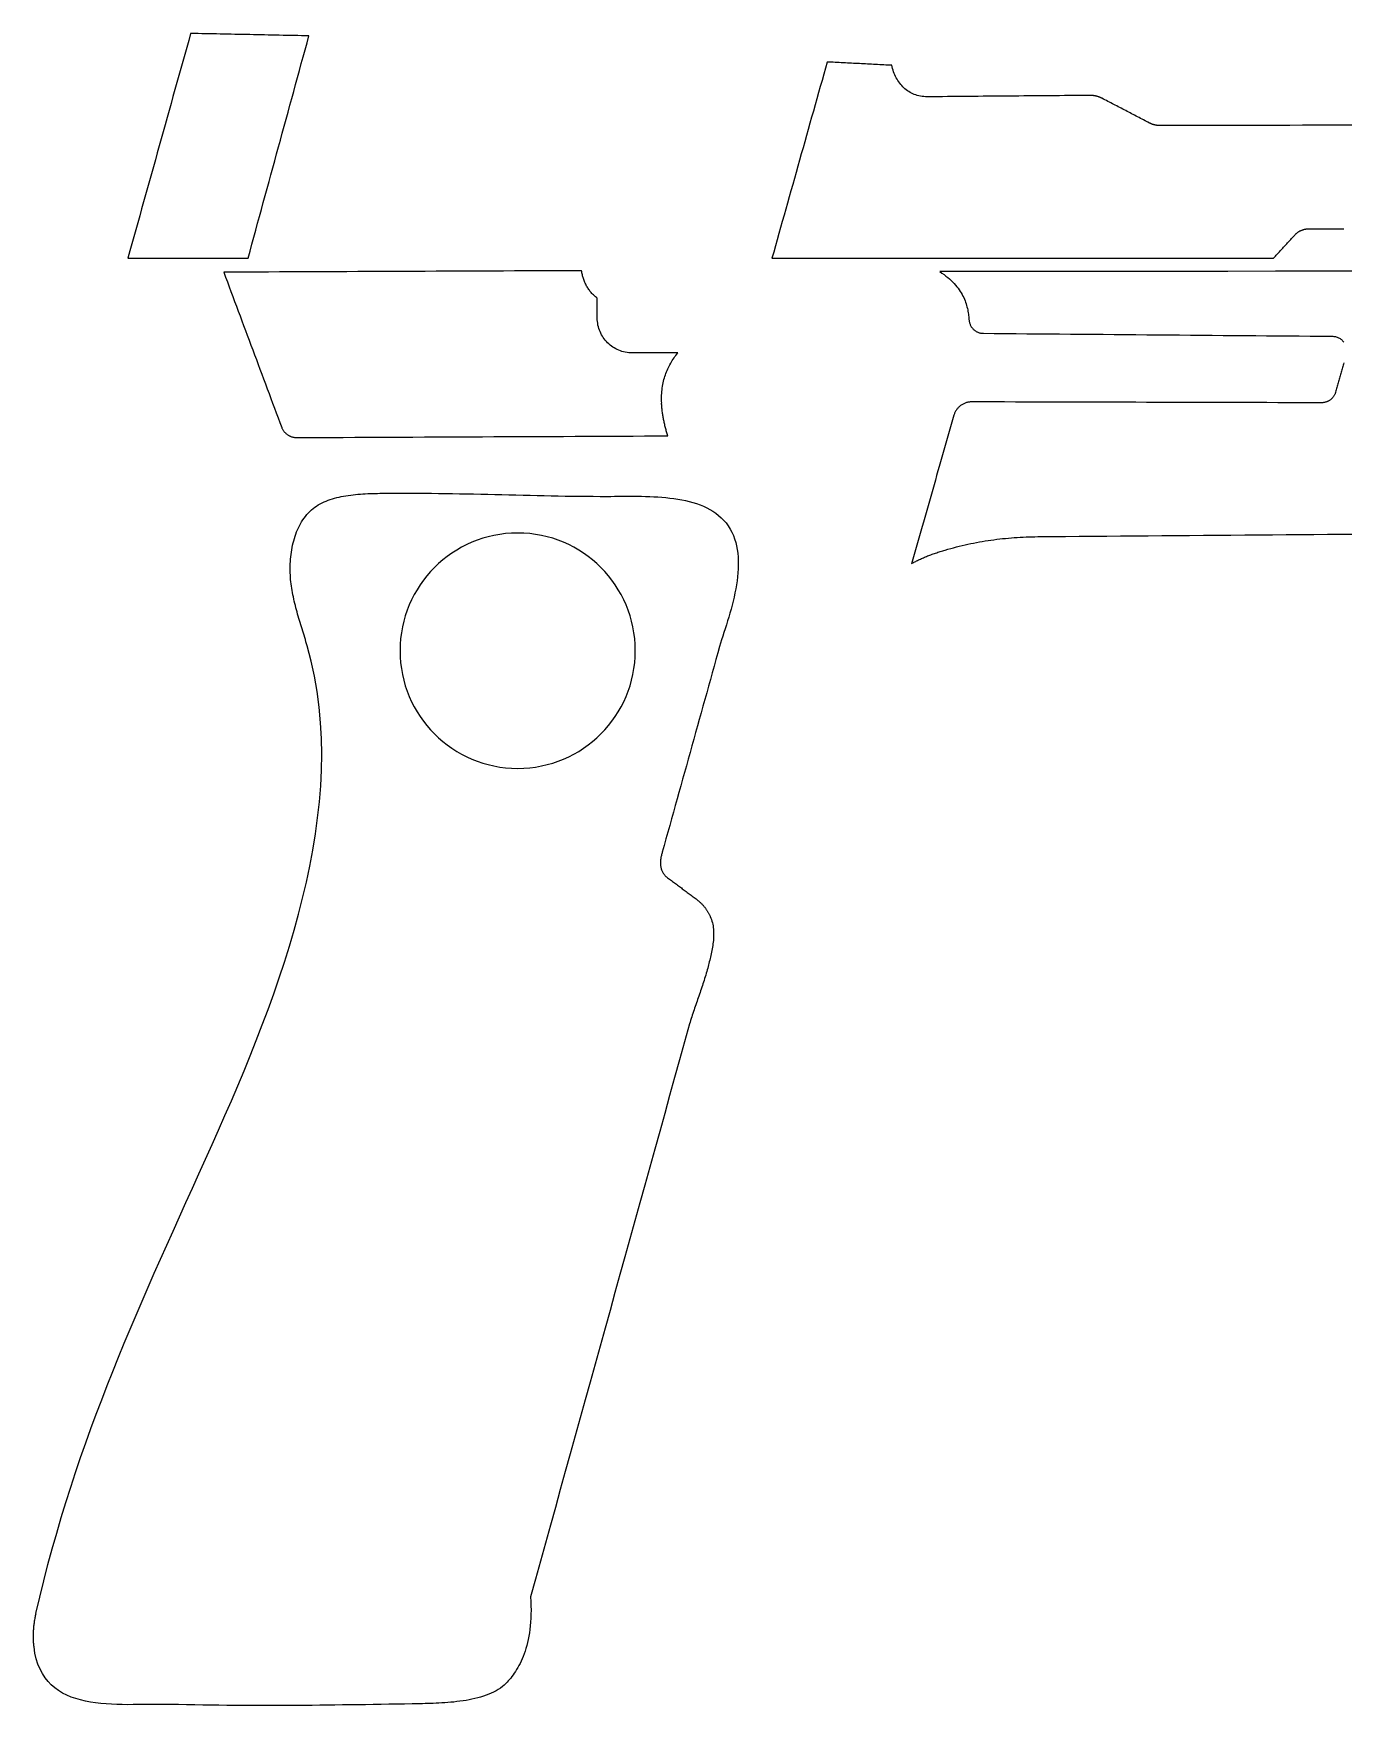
# Model space of a CAD drawing. Header units: metres. Extents: x 170 to 294, y -140 to -62.
# Drawn here: x 170.1 to 231.2, y -139.5 to -61.5 of the extents above; entities that cross this region are included whole.
import ezdxf

# ---------------------------------------------------------------- set-up
doc = ezdxf.new("R2010")
doc.units = ezdxf.units.M

msp = doc.modelspace()

# ---------------------------------------------------------------- linework, layer by layer
for points in [[(182.904638, -61.627004), (182.732172, -61.623448), (182.559706, -61.619892), (182.38724, -61.616336), (182.214774, -61.61278), (182.042308, -61.609224), (181.869842, -61.605668), (181.697376, -61.602112), (181.52491, -61.598556), (181.352444, -61.595), (181.179978, -61.591444), (181.007512, -61.587888), (180.835046, -61.584332), (180.66258, -61.580776), (180.490114, -61.57722), (180.317648, -61.573664), (180.145182, -61.570108), (179.972716, -61.566552), (179.80025, -61.562996), (179.627784, -61.55944), (179.455318, -61.555884), (179.282852, -61.552328), (179.110386, -61.548772), (178.93792, -61.545216), (178.765454, -61.54166), (178.592988, -61.538104), (178.420522, -61.534548), (178.248056, -61.530992), (178.07559, -61.527436), (177.903124, -61.52388), (177.730658, -61.520324), (177.558192, -61.516768), (177.385726, -61.513212), (177.294286, -61.840618), (177.202846, -62.168024), (177.111406, -62.49543), (177.019966, -62.822836), (176.928526, -63.150242), (176.837086, -63.477648), (176.745646, -63.805054), (176.654206, -64.13246), (176.562766, -64.459866), (176.471326, -64.787272), (176.379886, -65.114678), (176.288446, -65.442084), (176.197006, -65.76949), (176.105566, -66.096896), (176.014126, -66.424302), (175.922686, -66.751708), (175.831246, -67.079114), (175.739806, -67.40652), (175.648366, -67.733926), (175.556926, -68.061332), (175.465486, -68.388738), (175.374046, -68.716144), (175.282606, -69.04355), (175.191166, -69.370956), (175.099726, -69.698362), (175.008286, -70.025768), (174.916846, -70.353174), (174.825406, -70.68058), (174.733966, -71.007986), (174.642526, -71.335392), (174.551086, -71.662798), (174.459646, -71.990204), (174.634906, -71.990204), (174.810166, -71.990204), (174.985426, -71.990204), (175.160686, -71.990204), (175.335946, -71.990204), (175.511206, -71.990204), (175.686466, -71.990204), (175.861726, -71.990204), (176.036986, -71.990204), (176.212246, -71.990204), (176.387506, -71.990204), (176.562766, -71.990204), (176.738026, -71.990204), (176.913286, -71.990204), (177.088546, -71.990204), (177.263806, -71.990204), (177.439066, -71.990204), (177.614326, -71.990204), (177.789586, -71.990204), (177.964846, -71.990204), (178.140106, -71.990204), (178.315366, -71.990204), (178.490626, -71.990204), (178.665886, -71.990204), (178.841146, -71.990204), (179.016406, -71.990204), (179.191666, -71.990204), (179.366926, -71.990204), (179.542186, -71.990204), (179.717446, -71.990204), (179.892706, -71.990204), (180.067966, -71.990204), (180.156612, -71.666354), (180.245258, -71.342504), (180.333904, -71.018654), (180.42255, -70.694804), (180.511196, -70.370954), (180.599842, -70.047104), (180.688488, -69.723254), (180.777134, -69.399404), (180.86578, -69.075554), (180.954426, -68.751704), (181.043072, -68.427854), (181.131718, -68.104004), (181.220364, -67.780154), (181.30901, -67.456304), (181.397656, -67.132454), (181.486302, -66.808604), (181.574948, -66.484754), (181.663594, -66.160904), (181.75224, -65.837054), (181.840886, -65.513204), (181.929532, -65.189354), (182.018178, -64.865504), (182.106824, -64.541654), (182.19547, -64.217804), (182.284116, -63.893954), (182.372762, -63.570104), (182.461408, -63.246254), (182.550054, -62.922404), (182.6387, -62.598554), (182.727346, -62.274704), (182.815992, -61.950854), (182.904638, -61.627004)], [(231.697022, -65.795652), (231.09174, -65.796668), (230.486458, -65.797684), (229.881176, -65.7987), (229.275894, -65.799716), (228.670612, -65.800732), (228.06533, -65.801748), (227.460048, -65.802764), (226.854766, -65.80378), (226.249484, -65.804796), (225.644202, -65.805812), (225.03892, -65.806828), (224.433638, -65.807844), (223.828356, -65.80886), (223.223074, -65.809876), (222.617792, -65.810892), (222.60179, -65.810892), (222.585788, -65.810638), (222.569786, -65.81013), (222.553784, -65.809368), (222.538036, -65.808352), (222.522288, -65.807082), (222.50654, -65.805558), (222.490792, -65.80378), (222.475044, -65.801748), (222.459296, -65.799462), (222.443548, -65.796922), (222.428054, -65.794128), (222.41256, -65.79108), (222.397066, -65.787778), (222.381572, -65.784476), (222.366078, -65.78092), (222.350838, -65.77711), (222.335598, -65.773046), (222.320358, -65.768728), (222.305118, -65.764156), (222.290132, -65.75933), (222.275146, -65.75425), (222.26016, -65.748916), (222.245174, -65.743328), (222.230442, -65.73774), (222.21571, -65.731898), (222.200978, -65.725802), (222.1865, -65.719452), (222.172022, -65.712848), (222.157544, -65.70599), (222.14332, -65.698878), (222.129096, -65.691512), (222.059754, -65.655444), (221.990412, -65.619376), (221.92107, -65.583308), (221.851728, -65.54724), (221.782386, -65.511172), (221.713044, -65.475104), (221.643702, -65.439036), (221.57436, -65.402968), (221.505018, -65.3669), (221.435676, -65.330832), (221.366334, -65.294764), (221.296992, -65.258696), (221.22765, -65.222628), (221.158308, -65.18656), (221.088966, -65.150492), (221.019624, -65.114424), (220.950282, -65.078356), (220.88094, -65.042288), (220.811598, -65.00622), (220.742256, -64.970152), (220.672914, -64.934084), (220.603572, -64.898016), (220.53423, -64.861948), (220.464888, -64.82588), (220.395546, -64.789812), (220.326204, -64.753744), (220.256862, -64.717676), (220.18752, -64.681608), (220.118178, -64.64554), (220.048836, -64.609472), (219.979494, -64.573404), (219.910152, -64.537336), (219.893896, -64.528954), (219.87764, -64.52108), (219.86113, -64.513206), (219.84462, -64.50584), (219.82811, -64.498728), (219.811346, -64.49187), (219.794582, -64.485266), (219.777818, -64.478916), (219.7608, -64.47282), (219.743782, -64.466978), (219.72651, -64.46139), (219.709238, -64.456056), (219.691966, -64.450976), (219.674694, -64.44615), (219.657168, -64.441578), (219.639642, -64.43726), (219.622116, -64.433196), (219.60459, -64.429386), (219.58681, -64.42583), (219.56903, -64.422528), (219.55125, -64.41948), (219.53347, -64.416686), (219.51569, -64.414146), (219.497656, -64.41186), (219.479622, -64.409828), (219.461588, -64.40805), (219.443554, -64.40678), (219.42552, -64.405764), (219.407486, -64.405002), (219.389452, -64.404494), (219.371418, -64.40424), (219.353384, -64.40424), (219.116148, -64.406272), (218.878912, -64.408304), (218.641676, -64.410336), (218.40444, -64.412368), (218.167204, -64.4144), (217.929968, -64.416432), (217.692732, -64.418464), (217.455496, -64.420496), (217.21826, -64.422528), (216.981024, -64.42456), (216.743788, -64.426592), (216.506552, -64.428624), (216.269316, -64.430656), (216.03208, -64.432688), (215.794844, -64.43472), (215.557608, -64.436752), (215.320372, -64.438784), (215.083136, -64.440816), (214.8459, -64.442848), (214.608664, -64.44488), (214.371428, -64.446912), (214.134192, -64.448944), (213.896956, -64.450976), (213.65972, -64.453008), (213.422484, -64.45504), (213.185248, -64.457072), (212.948012, -64.459104), (212.710776, -64.461136), (212.47354, -64.463168), (212.236304, -64.4652), (211.999068, -64.467232), (211.761832, -64.469264), (211.679028, -64.467486), (211.598002, -64.462152), (211.518754, -64.453262), (211.441538, -64.440816), (211.3661, -64.425068), (211.292694, -64.406018), (211.221066, -64.383666), (211.15147, -64.358266), (211.083906, -64.329818), (211.018374, -64.298322), (210.95462, -64.263778), (210.892898, -64.22644), (210.833208, -64.186308), (210.77555, -64.143636), (210.719924, -64.09817), (210.66633, -64.050164), (210.615022, -63.999872), (210.565746, -63.94704), (210.518502, -63.891922), (210.473544, -63.834518), (210.430618, -63.775082), (210.389978, -63.713614), (210.35137, -63.650114), (210.315048, -63.584582), (210.280758, -63.517272), (210.248754, -63.448184), (210.219036, -63.377318), (210.191604, -63.304928), (210.166458, -63.231014), (210.143598, -63.155576), (210.123024, -63.078614), (210.104736, -63.000382), (210.010502, -62.995556), (209.916268, -62.99073), (209.822034, -62.985904), (209.7278, -62.981078), (209.633566, -62.976252), (209.539332, -62.971426), (209.445098, -62.9666), (209.350864, -62.961774), (209.25663, -62.956948), (209.162396, -62.952122), (209.068162, -62.947296), (208.973928, -62.94247), (208.879694, -62.937644), (208.78546, -62.932818), (208.691226, -62.927992), (208.596992, -62.923166), (208.502758, -62.91834), (208.408524, -62.913514), (208.31429, -62.908688), (208.220056, -62.903862), (208.125822, -62.899036), (208.031588, -62.89421), (207.937354, -62.889384), (207.84312, -62.884558), (207.748886, -62.879732), (207.654652, -62.874906), (207.560418, -62.87008), (207.466184, -62.865254), (207.37195, -62.860428), (207.277716, -62.855602), (207.183482, -62.850776), (207.089248, -62.84595), (207.00873, -63.131954), (206.928212, -63.417958), (206.847694, -63.703962), (206.767176, -63.989966), (206.686658, -64.27597), (206.60614, -64.561974), (206.525622, -64.847978), (206.445104, -65.133982), (206.364586, -65.419986), (206.284068, -65.70599), (206.20355, -65.991994), (206.123032, -66.277998), (206.042514, -66.564002), (205.961996, -66.850006), (205.881478, -67.13601), (205.80096, -67.422014), (205.720442, -67.708018), (205.639924, -67.994022), (205.559406, -68.280026), (205.478888, -68.56603), (205.39837, -68.852034), (205.317852, -69.138038), (205.237334, -69.424042), (205.156816, -69.710046), (205.076298, -69.99605), (204.99578, -70.282054), (204.915262, -70.568058), (204.834744, -70.854062), (204.754226, -71.140066), (204.673708, -71.42607), (204.59319, -71.712074), (204.512672, -71.998078), (205.243938, -71.998078), (205.975204, -71.998078), (206.70647, -71.998078), (207.437736, -71.998078), (208.169002, -71.998078), (208.900268, -71.998078), (209.631534, -71.998078), (210.3628, -71.998078), (211.094066, -71.998078), (211.825332, -71.998078), (212.556598, -71.998078), (213.287864, -71.998078), (214.01913, -71.998078), (214.750396, -71.998078), (215.481662, -71.998078), (216.212928, -71.998078), (216.944194, -71.998078), (217.67546, -71.998078), (218.406726, -71.998078), (219.137992, -71.998078), (219.869258, -71.998078), (220.600524, -71.998078), (221.33179, -71.998078), (222.063056, -71.998078), (222.794322, -71.998078), (223.525588, -71.998078), (224.256854, -71.998078), (224.98812, -71.998078), (225.719386, -71.998078), (226.450652, -71.998078), (227.181918, -71.998078), (227.913184, -71.998078), (227.944172, -71.964296), (227.97516, -71.930514), (228.006148, -71.896732), (228.037136, -71.86295), (228.068124, -71.829168), (228.099112, -71.795386), (228.1301, -71.761604), (228.161088, -71.727822), (228.192076, -71.69404), (228.223064, -71.660258), (228.254052, -71.626476), (228.28504, -71.592694), (228.316028, -71.558912), (228.347016, -71.52513), (228.378004, -71.491348), (228.408992, -71.457566), (228.43998, -71.423784), (228.470968, -71.390002), (228.501956, -71.35622), (228.532944, -71.322438), (228.563932, -71.288656), (228.59492, -71.254874), (228.625908, -71.221092), (228.656896, -71.18731), (228.687884, -71.153528), (228.718872, -71.119746), (228.74986, -71.085964), (228.780848, -71.052182), (228.811836, -71.0184), (228.842824, -70.984618), (228.873812, -70.950836), (228.9048, -70.917054), (228.920294, -70.900544), (228.936042, -70.884542), (228.952298, -70.869048), (228.968808, -70.853808), (228.985826, -70.839076), (229.003098, -70.824852), (229.020624, -70.811136), (229.038404, -70.797928), (229.056692, -70.784974), (229.075234, -70.772528), (229.09403, -70.76059), (229.11308, -70.74916), (229.132384, -70.738238), (229.151942, -70.727824), (229.171754, -70.717918), (229.19182, -70.70852), (229.21214, -70.69963), (229.232714, -70.691248), (229.253542, -70.683374), (229.27437, -70.676008), (229.295452, -70.66915), (229.316788, -70.6628), (229.338378, -70.656958), (229.359968, -70.651624), (229.381812, -70.646798), (229.403656, -70.642734), (229.425754, -70.639178), (229.447852, -70.63613), (229.470204, -70.63359), (229.492556, -70.631558), (229.515162, -70.630288), (229.537768, -70.629526), (229.745794, -70.62851), (229.95382, -70.627494), (230.161846, -70.626478), (230.369872, -70.625462), (230.577898, -70.624446), (230.785924, -70.62343), (230.99395, -70.622414), (231.201976, -70.621398)], [(199.367648, -78.763114), (199.363584, -78.668626), (199.361552, -78.575916), (199.361806, -78.484984), (199.364092, -78.395576), (199.36841, -78.307946), (199.37476, -78.22184), (199.383142, -78.137512), (199.393302, -78.054708), (199.405494, -77.973428), (199.419464, -77.893418), (199.435212, -77.814932), (199.452738, -77.737716), (199.472042, -77.66177), (199.493124, -77.587094), (199.51573, -77.513688), (199.53986, -77.441552), (199.565768, -77.370432), (199.5932, -77.300582), (199.621902, -77.231748), (199.652128, -77.16393), (199.683878, -77.097128), (199.716898, -77.031088), (199.751188, -76.966064), (199.786748, -76.901802), (199.823578, -76.838302), (199.861678, -76.775564), (199.901048, -76.713588), (199.941434, -76.652374), (199.982836, -76.591668), (200.025254, -76.53147), (200.068688, -76.47178), (200.113138, -76.412598), (200.047098, -76.412852), (199.981058, -76.413106), (199.915018, -76.41336), (199.848978, -76.413614), (199.782938, -76.413868), (199.716898, -76.414122), (199.650858, -76.414376), (199.584818, -76.41463), (199.518778, -76.414884), (199.452738, -76.415138), (199.386698, -76.415392), (199.320658, -76.415646), (199.254618, -76.4159), (199.188578, -76.416154), (199.122538, -76.416408), (199.056498, -76.416662), (198.990458, -76.416916), (198.924418, -76.41717), (198.858378, -76.417424), (198.792338, -76.417678), (198.726298, -76.417932), (198.660258, -76.418186), (198.594218, -76.41844), (198.528178, -76.418694), (198.462138, -76.418948), (198.396098, -76.419202), (198.330058, -76.419456), (198.264018, -76.41971), (198.197978, -76.419964), (198.131938, -76.420218), (198.065898, -76.420472), (197.999858, -76.420726), (197.915784, -76.418948), (197.832726, -76.412852), (197.750938, -76.402692), (197.67042, -76.388468), (197.591172, -76.370434), (197.513448, -76.34859), (197.437248, -76.322936), (197.362826, -76.293726), (197.290182, -76.261214), (197.21957, -76.225146), (197.15099, -76.185776), (197.084442, -76.143358), (197.02018, -76.097892), (196.958204, -76.049378), (196.898768, -75.99807), (196.841872, -75.943968), (196.787516, -75.887326), (196.735954, -75.828144), (196.687186, -75.766422), (196.641466, -75.702414), (196.598794, -75.63612), (196.559424, -75.56754), (196.523102, -75.496928), (196.490336, -75.424538), (196.460872, -75.35037), (196.435218, -75.274424), (196.41312, -75.1967), (196.394832, -75.117452), (196.380354, -75.036934), (196.36994, -74.955146), (196.36359, -74.872088), (196.361558, -74.78776), (196.361558, -74.758804), (196.361558, -74.729848), (196.361558, -74.700892), (196.361558, -74.671936), (196.361558, -74.64298), (196.361558, -74.614024), (196.361558, -74.585068), (196.361558, -74.556112), (196.361558, -74.527156), (196.361558, -74.4982), (196.361558, -74.469244), (196.361558, -74.440288), (196.361558, -74.411332), (196.361558, -74.382376), (196.361558, -74.35342), (196.361558, -74.324464), (196.361558, -74.295508), (196.361558, -74.266552), (196.361558, -74.237596), (196.361558, -74.20864), (196.361558, -74.179684), (196.361558, -74.150728), (196.361558, -74.121772), (196.361558, -74.092816), (196.361558, -74.06386), (196.361558, -74.034904), (196.361558, -74.005948), (196.361558, -73.976992), (196.361558, -73.948036), (196.361558, -73.91908), (196.361558, -73.890124), (196.361558, -73.861168), (196.322696, -73.832212), (196.285104, -73.80224), (196.248528, -73.771506), (196.212968, -73.739756), (196.178424, -73.707244), (196.144896, -73.673716), (196.112384, -73.639426), (196.080888, -73.604374), (196.050408, -73.568306), (196.020944, -73.531476), (195.992496, -73.493884), (195.965064, -73.455784), (195.938648, -73.416922), (195.913248, -73.377298), (195.888864, -73.337166), (195.865496, -73.296272), (195.843144, -73.25487), (195.821808, -73.21296), (195.801488, -73.170542), (195.782184, -73.127616), (195.763896, -73.084182), (195.746624, -73.04024), (195.730622, -72.99579), (195.715636, -72.951086), (195.701666, -72.905874), (195.688712, -72.860408), (195.676774, -72.814434), (195.665852, -72.768206), (195.655946, -72.721724), (195.647056, -72.674988), (195.639182, -72.627998), (195.632324, -72.580754), (195.110354, -72.58304), (194.588384, -72.585326), (194.066414, -72.587612), (193.544444, -72.589898), (193.022474, -72.592184), (192.500504, -72.59447), (191.978534, -72.596756), (191.456564, -72.599042), (190.934594, -72.601328), (190.412624, -72.603614), (189.890654, -72.6059), (189.368684, -72.608186), (188.846714, -72.610472), (188.324744, -72.612758), (187.802774, -72.615044), (187.280804, -72.61733), (186.758834, -72.619616), (186.236864, -72.621902), (185.714894, -72.624188), (185.192924, -72.626474), (184.670954, -72.62876), (184.148984, -72.631046), (183.627014, -72.633332), (183.105044, -72.635618), (182.583074, -72.637904), (182.061104, -72.64019), (181.539134, -72.642476), (181.017164, -72.644762), (180.495194, -72.647048), (179.973224, -72.649334), (179.451254, -72.65162), (178.929284, -72.653906), (179.013866, -72.88022), (179.098448, -73.106534), (179.18303, -73.332848), (179.267612, -73.559162), (179.352194, -73.785476), (179.436776, -74.01179), (179.521358, -74.238104), (179.60594, -74.464418), (179.690522, -74.690732), (179.775104, -74.917046), (179.859686, -75.14336), (179.944268, -75.369674), (180.02885, -75.595988), (180.113432, -75.822302), (180.198014, -76.048616), (180.282596, -76.27493), (180.367178, -76.501244), (180.45176, -76.727558), (180.536342, -76.953872), (180.620924, -77.180186), (180.705506, -77.4065), (180.790088, -77.632814), (180.87467, -77.859128), (180.959252, -78.085442), (181.043834, -78.311756), (181.128416, -78.53807), (181.212998, -78.764384), (181.29758, -78.990698), (181.382162, -79.217012), (181.466744, -79.443326), (181.551326, -79.66964), (181.635908, -79.895954), (181.647592, -79.922624), (181.660038, -79.948786), (181.6735, -79.974186), (181.687724, -79.999078), (181.702964, -80.023208), (181.718966, -80.046576), (181.73573, -80.069436), (181.753256, -80.091534), (181.771544, -80.11287), (181.790594, -80.133444), (181.810406, -80.153256), (181.83098, -80.172306), (181.852062, -80.190594), (181.873906, -80.20812), (181.896258, -80.224884), (181.919372, -80.240632), (181.942994, -80.255618), (181.967124, -80.269842), (181.991762, -80.28305), (182.016908, -80.295496), (182.042562, -80.306926), (182.06847, -80.31734), (182.094886, -80.326992), (182.12181, -80.335628), (182.148988, -80.343248), (182.176674, -80.349852), (182.204614, -80.35544), (182.232808, -80.360012), (182.261256, -80.363568), (182.289958, -80.366108), (182.318914, -80.367378), (182.348124, -80.367632), (182.88889, -80.365092), (183.429656, -80.362552), (183.970422, -80.360012), (184.511188, -80.357472), (185.051954, -80.354932), (185.59272, -80.352392), (186.133486, -80.349852), (186.674252, -80.347312), (187.215018, -80.344772), (187.755784, -80.342232), (188.29655, -80.339692), (188.837316, -80.337152), (189.378082, -80.334612), (189.918848, -80.332072), (190.459614, -80.329532), (191.00038, -80.326992), (191.541146, -80.324452), (192.081912, -80.321912), (192.622678, -80.319372), (193.163444, -80.316832), (193.70421, -80.314292), (194.244976, -80.311752), (194.785742, -80.309212), (195.326508, -80.306672), (195.867274, -80.304132), (196.40804, -80.301592), (196.948806, -80.299052), (197.489572, -80.296512), (198.030338, -80.293972), (198.571104, -80.291432), (199.11187, -80.288892), (199.652636, -80.286352), (199.637904, -80.239108), (199.623426, -80.191864), (199.609456, -80.14462), (199.59574, -80.097376), (199.582278, -80.049878), (199.569324, -80.00238), (199.556624, -79.954882), (199.544178, -79.907384), (199.53224, -79.859886), (199.520556, -79.812134), (199.509126, -79.764382), (199.498204, -79.71663), (199.487536, -79.668878), (199.477376, -79.621126), (199.46747, -79.573374), (199.458072, -79.525622), (199.448928, -79.47787), (199.440292, -79.430118), (199.43191, -79.382112), (199.424036, -79.334106), (199.416416, -79.2861), (199.409304, -79.238094), (199.4027, -79.190088), (199.39635, -79.142082), (199.390508, -79.094076), (199.385174, -79.04607), (199.380094, -78.998064), (199.375522, -78.950058), (199.371458, -78.902306), (199.367648, -78.854554), (199.364346, -78.806802), (199.361552, -78.75905)], [(212.346794, -72.626474), (212.447124, -72.693022), (212.542374, -72.760586), (212.632798, -72.829166), (212.718396, -72.898508), (212.799422, -72.968612), (212.87613, -73.039478), (212.948266, -73.110852), (213.016338, -73.182734), (213.080092, -73.255124), (213.140036, -73.327768), (213.19617, -73.400666), (213.248494, -73.473818), (213.297262, -73.547224), (213.342474, -73.62063), (213.384384, -73.693782), (213.422992, -73.766934), (213.458552, -73.839832), (213.491064, -73.912476), (213.520782, -73.984866), (213.547706, -74.056748), (213.57209, -74.128122), (213.593934, -74.198734), (213.613492, -74.268838), (213.630764, -74.33818), (213.646004, -74.406506), (213.659212, -74.47407), (213.670642, -74.540618), (213.680294, -74.60615), (213.688422, -74.670412), (213.695026, -74.733404), (213.70036, -74.795126), (213.704424, -74.855324), (213.707218, -74.889106), (213.711536, -74.92238), (213.717378, -74.955146), (213.724744, -74.987404), (213.73338, -75.019154), (213.74354, -75.050142), (213.75497, -75.080368), (213.76767, -75.110086), (213.78164, -75.139042), (213.79688, -75.166982), (213.81339, -75.19416), (213.83117, -75.220576), (213.849966, -75.245976), (213.870032, -75.27036), (213.891114, -75.293728), (213.913212, -75.31608), (213.936326, -75.337416), (213.960456, -75.357736), (213.985348, -75.376786), (214.011256, -75.39482), (214.037926, -75.411584), (214.065612, -75.427078), (214.09406, -75.441302), (214.12327, -75.454002), (214.152988, -75.465432), (214.183468, -75.475338), (214.21471, -75.48372), (214.24646, -75.490578), (214.278718, -75.495912), (214.311484, -75.499722), (214.344758, -75.502008), (214.37854, -75.502516), (214.886794, -75.506834), (215.395048, -75.511152), (215.903302, -75.51547), (216.411556, -75.519788), (216.91981, -75.524106), (217.428064, -75.528424), (217.936318, -75.532742), (218.444572, -75.53706), (218.952826, -75.541378), (219.46108, -75.545696), (219.969334, -75.550014), (220.477588, -75.554332), (220.985842, -75.55865), (221.494096, -75.562968), (222.00235, -75.567286), (222.510604, -75.571604), (223.018858, -75.575922), (223.527112, -75.58024), (224.035366, -75.584558), (224.54362, -75.588876), (225.051874, -75.593194), (225.560128, -75.597512), (226.068382, -75.60183), (226.576636, -75.606148), (227.08489, -75.610466), (227.593144, -75.614784), (228.101398, -75.619102), (228.609652, -75.62342), (229.117906, -75.627738), (229.62616, -75.632056), (230.134414, -75.636374), (230.642668, -75.640692), (230.684832, -75.641708), (230.726234, -75.64501), (230.766874, -75.650852), (230.806498, -75.65898), (230.84536, -75.669394), (230.882952, -75.68184), (230.919528, -75.696572), (230.955088, -75.713082), (230.989378, -75.731624), (231.022398, -75.751944), (231.054148, -75.774042), (231.084374, -75.797918), (231.11333, -75.823318), (231.140762, -75.850242), (231.166416, -75.87869), (231.190546, -75.908408)], [(232.491788, -72.607424), (230.253794, -72.608948), (228.0158, -72.610472), (225.777806, -72.611996), (223.539812, -72.61352), (221.301818, -72.615298), (219.063824, -72.616822), (216.82583, -72.618346), (214.587836, -72.61987), (212.349842, -72.621394)], [(231.197912, -76.887324), (231.182672, -76.94168), (231.167432, -76.996036), (231.152192, -77.050392), (231.136952, -77.104748), (231.121712, -77.159104), (231.106472, -77.21346), (231.091232, -77.267816), (231.075992, -77.322172), (231.060752, -77.376528), (231.045512, -77.430884), (231.030272, -77.48524), (231.015032, -77.539596), (230.999792, -77.593952), (230.984552, -77.648308), (230.969312, -77.702664), (230.954072, -77.75702), (230.938832, -77.811376), (230.923592, -77.865732), (230.908352, -77.920088), (230.893112, -77.974444), (230.877872, -78.0288), (230.862632, -78.083156), (230.847392, -78.137512), (230.832152, -78.191868), (230.816912, -78.246224), (230.80853, -78.273402), (230.799132, -78.300072), (230.788718, -78.326234), (230.777288, -78.351634), (230.764842, -78.376526), (230.751634, -78.40091), (230.73741, -78.424532), (230.722424, -78.447392), (230.706422, -78.469744), (230.689658, -78.491334), (230.672132, -78.512162), (230.65359, -78.532228), (230.63454, -78.551532), (230.614728, -78.570074), (230.594154, -78.587854), (230.572818, -78.604618), (230.550974, -78.62062), (230.528368, -78.635606), (230.505254, -78.64983), (230.481632, -78.663038), (230.457248, -78.675484), (230.432356, -78.686914), (230.40721, -78.697328), (230.381556, -78.706726), (230.355394, -78.715108), (230.328724, -78.722474), (230.3018, -78.728824), (230.274368, -78.733904), (230.246682, -78.737968), (230.218742, -78.741016), (230.190548, -78.742794), (230.1621, -78.743556), (229.651814, -78.742286), (229.141528, -78.741016), (228.631242, -78.739746), (228.120702, -78.738476), (227.610416, -78.737206), (227.10013, -78.735936), (226.589844, -78.734666), (226.079558, -78.733396), (225.569272, -78.732126), (225.058986, -78.730856), (224.5487, -78.729586), (224.03816, -78.728316), (223.527874, -78.727046), (223.017588, -78.725776), (222.507302, -78.724506), (221.997016, -78.723236), (221.48673, -78.721966), (220.976444, -78.720696), (220.466158, -78.719426), (219.955618, -78.718156), (219.445332, -78.716886), (218.935046, -78.715616), (218.42476, -78.714346), (217.914474, -78.713076), (217.404188, -78.711806), (216.893902, -78.710536), (216.383362, -78.709266), (215.873076, -78.707996), (215.36279, -78.706726), (214.852504, -78.705456), (214.342218, -78.704186), (213.831932, -78.702916), (213.795864, -78.703678), (213.76005, -78.70571), (213.724744, -78.709266), (213.689692, -78.714346), (213.655148, -78.720696), (213.621112, -78.72857), (213.58733, -78.737714), (213.55431, -78.748128), (213.521798, -78.759812), (213.489794, -78.772766), (213.458298, -78.78699), (213.427564, -78.802484), (213.397592, -78.819248), (213.368128, -78.837028), (213.339426, -78.856078), (213.31174, -78.876144), (213.284816, -78.897226), (213.258654, -78.919578), (213.233508, -78.942946), (213.209124, -78.96733), (213.185756, -78.992476), (213.163404, -79.018638), (213.142068, -79.045816), (213.121748, -79.07401), (213.102444, -79.102966), (213.08441, -79.132684), (213.067392, -79.163418), (213.051644, -79.194914), (213.037166, -79.227172), (213.023958, -79.260192), (213.01202, -79.293974), (213.001352, -79.328264), (212.93963, -79.544672), (212.877654, -79.76108), (212.815932, -79.977488), (212.75421, -80.193896), (212.692488, -80.410304), (212.630512, -80.626712), (212.56879, -80.84312), (212.507068, -81.059528), (212.445092, -81.275936), (212.38337, -81.492344), (212.321648, -81.708752), (212.259672, -81.92516), (212.19795, -82.141568), (212.136228, -82.357976), (212.074252, -82.574384), (212.01253, -82.790792), (211.950808, -83.0072), (211.888832, -83.223608), (211.82711, -83.440016), (211.765388, -83.656424), (211.703412, -83.872832), (211.64169, -84.08924), (211.579968, -84.305648), (211.517992, -84.522056), (211.45627, -84.738464), (211.394548, -84.954872), (211.332572, -85.17128), (211.27085, -85.387688), (211.209128, -85.604096), (211.147152, -85.820504), (211.08543, -86.036912), (211.023708, -86.25332), (211.060538, -86.230714), (211.098384, -86.208362), (211.1375, -86.18601), (211.177632, -86.163912), (211.218526, -86.141814), (211.260436, -86.11997), (211.303362, -86.09838), (211.347304, -86.07679), (211.392008, -86.055454), (211.437474, -86.034372), (211.483956, -86.01329), (211.5312, -85.992462), (211.579206, -85.971888), (211.627974, -85.951568), (211.67725, -85.931248), (211.727288, -85.911182), (211.777834, -85.89137), (211.829142, -85.871558), (211.880958, -85.852), (211.933282, -85.832696), (211.986114, -85.813646), (212.039454, -85.794596), (212.093302, -85.7758), (212.147658, -85.757258), (212.202268, -85.73897), (212.257386, -85.720682), (212.312758, -85.702648), (212.368384, -85.684868), (212.424518, -85.667342), (212.480906, -85.649816), (212.537294, -85.632544), (212.593936, -85.615526), (212.725508, -85.576918), (212.857334, -85.53958), (212.989668, -85.503512), (213.122256, -85.468968), (213.255098, -85.435694), (213.388194, -85.40369), (213.521544, -85.372702), (213.655148, -85.342984), (213.789006, -85.314536), (213.923118, -85.287358), (214.057484, -85.26145), (214.192104, -85.236812), (214.326978, -85.213444), (214.462106, -85.191092), (214.597234, -85.17001), (214.732616, -85.150198), (214.868252, -85.131402), (215.003888, -85.113876), (215.139778, -85.09762), (215.275922, -85.08238), (215.412066, -85.06841), (215.548464, -85.055456), (215.684862, -85.043772), (215.821514, -85.033358), (215.958166, -85.02396), (216.094818, -85.015578), (216.231724, -85.008466), (216.36863, -85.00237), (216.505536, -84.997544), (216.642442, -84.993734), (216.779602, -84.99094), (216.916762, -84.989162), (217.560652, -84.983828), (218.204542, -84.978494), (218.848432, -84.97316), (219.492322, -84.967826), (220.136212, -84.962492), (220.780102, -84.957158), (221.423992, -84.951824), (222.067882, -84.94649), (222.711772, -84.941156), (223.355662, -84.935822), (223.999552, -84.930488), (224.643442, -84.925154), (225.287332, -84.91982), (225.931222, -84.914486), (226.575112, -84.909152), (227.219002, -84.903818), (227.862892, -84.898484), (228.506782, -84.89315), (229.150672, -84.887816), (229.794562, -84.882482), (230.438452, -84.877148), (231.082342, -84.871814), (231.726232, -84.86648)], [(170.165776, -135.232648), (170.347386, -134.459218), (170.535346, -133.697472), (170.729656, -132.946902), (170.930062, -132.206746), (171.13631, -131.476496), (171.3484, -130.755644), (171.566078, -130.043428), (171.789344, -129.33934), (172.017944, -128.642872), (172.251624, -127.953262), (172.490384, -127.270002), (172.73397, -126.592584), (172.982382, -125.9205), (173.235366, -125.252988), (173.492668, -124.589286), (173.754288, -123.92914), (174.019972, -123.271788), (174.289466, -122.616722), (174.56277, -121.96318), (174.839884, -121.310654), (175.1203, -120.658636), (175.404018, -120.006618), (175.691038, -119.353838), (175.980852, -118.699788), (176.273714, -118.043706), (176.569116, -117.385084), (176.867058, -116.723414), (177.16754, -116.058188), (177.470054, -115.388644), (177.774854, -114.714274), (178.081432, -114.034316), (178.389788, -113.348262), (178.688746, -112.67821), (178.987958, -111.999522), (179.286408, -111.312452), (179.58308, -110.617508), (179.876704, -109.915452), (180.166518, -109.206538), (180.451252, -108.491274), (180.72989, -107.770422), (181.001162, -107.044236), (181.264306, -106.313478), (181.518052, -105.578402), (181.761638, -104.83977), (181.993794, -104.097836), (182.213504, -103.353362), (182.419498, -102.606856), (182.611014, -101.858572), (182.786782, -101.109272), (182.94604, -100.359464), (183.087518, -99.609402), (183.2102, -98.859848), (183.312816, -98.11131), (183.394604, -97.364296), (183.454294, -96.61906), (183.49087, -95.876364), (183.503316, -95.136716), (183.490616, -94.400624), (183.451754, -93.668596), (183.38546, -92.94114), (183.290972, -92.218764), (183.16702, -91.501976), (183.012588, -90.791284), (182.82666, -90.087196), (182.797704, -89.988136), (182.768494, -89.889076), (182.738776, -89.790016), (182.708804, -89.69121), (182.678578, -89.592404), (182.648098, -89.493598), (182.617618, -89.394792), (182.587138, -89.295986), (182.556658, -89.19718), (182.526432, -89.09812), (182.49646, -88.99906), (182.466742, -88.9), (182.437278, -88.80094), (182.408322, -88.701626), (182.379874, -88.602312), (182.351934, -88.502998), (182.324756, -88.40343), (182.29834, -88.303862), (182.272686, -88.20404), (182.247794, -88.103964), (182.223918, -88.003888), (182.201058, -87.903558), (182.179214, -87.802974), (182.15864, -87.70239), (182.139336, -87.601552), (182.121302, -87.50046), (182.104792, -87.399114), (182.089552, -87.297514), (182.075836, -87.19566), (182.063898, -87.093552), (182.053484, -86.99119), (182.044848, -86.888574), (182.038244, -86.785196), (182.033418, -86.680548), (182.030624, -86.574884), (182.029862, -86.468458), (182.031132, -86.36127), (182.034434, -86.253574), (182.040022, -86.14537), (182.047896, -86.036912), (182.058056, -85.928454), (182.070502, -85.819996), (182.085234, -85.711792), (182.102506, -85.603842), (182.122064, -85.4964), (182.144162, -85.389466), (182.1688, -85.283294), (182.195978, -85.178138), (182.22595, -85.073998), (182.258462, -84.971128), (182.293768, -84.869782), (182.331868, -84.76996), (182.372762, -84.671662), (182.416704, -84.575142), (182.46344, -84.480654), (182.513224, -84.388198), (182.566056, -84.298028), (182.621936, -84.210398), (182.680864, -84.125308), (182.743094, -84.042758), (182.808626, -83.963256), (182.87746, -83.886548), (182.949596, -83.813142), (183.025034, -83.743038), (183.100218, -83.679538), (183.17845, -83.619594), (183.25973, -83.563206), (183.343804, -83.51012), (183.430418, -83.460336), (183.519572, -83.4136), (183.611266, -83.370166), (183.705246, -83.329526), (183.801512, -83.29168), (183.89981, -83.256628), (183.999886, -83.22437), (184.10174, -83.194652), (184.205372, -83.16722), (184.310528, -83.142074), (184.417208, -83.119214), (184.525158, -83.098386), (184.634378, -83.07959), (184.744614, -83.062826), (184.855866, -83.04784), (184.96788, -83.034378), (185.080656, -83.02244), (185.19394, -83.012026), (185.307732, -83.003136), (185.421778, -82.995262), (185.536078, -82.988658), (185.650378, -82.98307), (185.764678, -82.978498), (185.878724, -82.974688), (185.992516, -82.97164), (186.1058, -82.9691), (186.218576, -82.967068), (186.33059, -82.965544), (186.656472, -82.961988), (186.982862, -82.959702), (187.309506, -82.958686), (187.636658, -82.95894), (187.964064, -82.96021), (188.291724, -82.962496), (188.619638, -82.965544), (188.947806, -82.969354), (189.276228, -82.973926), (189.604904, -82.97926), (189.93358, -82.985102), (190.26251, -82.991452), (190.59144, -82.99831), (190.920624, -83.005676), (191.249808, -83.013296), (191.578992, -83.02117), (191.908176, -83.029044), (192.23736, -83.036918), (192.566544, -83.044792), (192.895474, -83.052666), (193.224404, -83.060286), (193.55308, -83.067652), (193.881756, -83.074764), (194.210178, -83.081368), (194.538346, -83.087464), (194.86626, -83.093052), (195.19392, -83.097878), (195.521326, -83.101942), (195.848478, -83.105244), (196.175122, -83.107784), (196.501512, -83.109308), (196.827648, -83.109816), (196.992494, -83.109308), (197.161404, -83.108038), (197.334124, -83.106514), (197.5104, -83.10499), (197.689724, -83.103466), (197.871588, -83.10245), (198.055738, -83.10245), (198.24192, -83.103466), (198.429372, -83.105752), (198.618094, -83.109816), (198.807324, -83.115912), (198.997062, -83.124294), (199.186546, -83.135216), (199.375776, -83.148932), (199.56399, -83.165696), (199.750934, -83.186016), (199.936354, -83.210146), (200.119742, -83.23834), (200.30059, -83.270852), (200.478644, -83.307936), (200.65365, -83.349846), (200.8251, -83.39709), (200.992486, -83.449668), (201.155554, -83.508088), (201.313796, -83.572604), (201.466958, -83.64347), (201.614532, -83.72094), (201.756264, -83.805522), (201.891646, -83.897216), (202.020424, -83.99653), (202.14209, -84.103718), (202.256136, -84.219034), (202.369166, -84.351114), (202.470766, -84.489036), (202.56119, -84.632546), (202.640946, -84.781136), (202.710288, -84.934806), (202.769724, -85.093048), (202.819762, -85.255608), (202.860656, -85.421978), (202.892914, -85.592158), (202.91679, -85.76564), (202.932792, -85.94217), (202.941174, -86.121494), (202.942444, -86.303104), (202.93711, -86.486746), (202.925426, -86.672166), (202.9079, -86.85911), (202.88504, -87.047324), (202.8571, -87.2363), (202.824334, -87.425784), (202.78725, -87.615522), (202.746356, -87.80526), (202.70216, -87.99449), (202.654916, -88.182958), (202.604878, -88.37041), (202.552554, -88.556592), (202.498452, -88.74125), (202.442826, -88.923876), (202.386184, -89.104216), (202.329034, -89.282016), (202.27163, -89.457022), (202.21448, -89.628726), (202.157838, -89.796874), (202.071478, -90.1065), (201.985118, -90.416126), (201.898758, -90.725752), (201.812398, -91.035378), (201.726038, -91.345004), (201.639678, -91.65463), (201.553318, -91.964256), (201.466958, -92.273882), (201.380598, -92.583508), (201.294238, -92.893134), (201.207878, -93.20276), (201.121518, -93.512386), (201.035158, -93.822012), (200.948798, -94.131638), (200.862438, -94.441264), (200.776078, -94.75089), (200.689718, -95.060516), (200.603358, -95.370142), (200.516998, -95.679768), (200.430638, -95.989394), (200.344278, -96.29902), (200.257918, -96.608646), (200.171558, -96.918272), (200.085198, -97.227898), (199.998838, -97.537524), (199.912478, -97.84715), (199.826118, -98.156776), (199.739758, -98.466402), (199.653398, -98.776028), (199.567038, -99.085654), (199.480678, -99.39528), (199.394318, -99.704906), (199.38238, -99.744276), (199.371204, -99.7839), (199.36079, -99.823778), (199.351138, -99.86391), (199.342248, -99.904042), (199.334374, -99.944428), (199.327516, -99.984814), (199.321674, -100.0252), (199.316848, -100.065586), (199.313038, -100.105972), (199.310498, -100.146104), (199.308974, -100.185982), (199.30872, -100.225606), (199.309736, -100.264976), (199.312022, -100.304092), (199.315832, -100.3427), (199.320912, -100.3808), (199.327516, -100.418392), (199.335644, -100.455476), (199.345296, -100.492052), (199.356472, -100.527866), (199.369426, -100.562918), (199.383904, -100.597208), (199.40016, -100.630736), (199.418194, -100.663502), (199.438006, -100.695252), (199.45985, -100.72624), (199.483472, -100.756212), (199.509126, -100.784914), (199.536812, -100.8126), (199.56653, -100.839016), (199.59828, -100.864416), (199.644, -100.898706), (199.68972, -100.932996), (199.73544, -100.967286), (199.78116, -101.001576), (199.82688, -101.035866), (199.8726, -101.070156), (199.918066, -101.104446), (199.963786, -101.138736), (200.009506, -101.173026), (200.055226, -101.207316), (200.100946, -101.241606), (200.146666, -101.275896), (200.192386, -101.310186), (200.238106, -101.344476), (200.283826, -101.378766), (200.329546, -101.413056), (200.375266, -101.447346), (200.420732, -101.481636), (200.466452, -101.515926), (200.512172, -101.550216), (200.557892, -101.584506), (200.603612, -101.618796), (200.649332, -101.653086), (200.695052, -101.687376), (200.740772, -101.721666), (200.786492, -101.755956), (200.832212, -101.790246), (200.877932, -101.824536), (200.923398, -101.858826), (200.969118, -101.893116), (201.014838, -101.927406), (201.060558, -101.961696), (201.083672, -101.980746), (201.106532, -102.00005), (201.128884, -102.019608), (201.150982, -102.039674), (201.172826, -102.059994), (201.194416, -102.080568), (201.215752, -102.10165), (201.236834, -102.122986), (201.257408, -102.144576), (201.277728, -102.16642), (201.297794, -102.188518), (201.317606, -102.21087), (201.33691, -102.23373), (201.35596, -102.256844), (201.374756, -102.280212), (201.393044, -102.303834), (201.411078, -102.32771), (201.428604, -102.35184), (201.445876, -102.376224), (201.462894, -102.400862), (201.479404, -102.425754), (201.49566, -102.4509), (201.511408, -102.4763), (201.526902, -102.501954), (201.541888, -102.527862), (201.556366, -102.554024), (201.57059, -102.580186), (201.584306, -102.606602), (201.597768, -102.633272), (201.610722, -102.660196), (201.623168, -102.687374), (201.63536, -102.714552), (201.664062, -102.78491), (201.689716, -102.85603), (201.712068, -102.927912), (201.731372, -103.000556), (201.747882, -103.073962), (201.761598, -103.14813), (201.77252, -103.222806), (201.780902, -103.29799), (201.786998, -103.373682), (201.790554, -103.449628), (201.792078, -103.526082), (201.791316, -103.60279), (201.788776, -103.679752), (201.784204, -103.756968), (201.777854, -103.834184), (201.76998, -103.911654), (201.760582, -103.989124), (201.74966, -104.06634), (201.737468, -104.143556), (201.72426, -104.220518), (201.709782, -104.29748), (201.694542, -104.374188), (201.678286, -104.450388), (201.661268, -104.526334), (201.643742, -104.601772), (201.625708, -104.676702), (201.60742, -104.751124), (201.588624, -104.825038), (201.569828, -104.89819), (201.551032, -104.97058), (201.532236, -105.042208), (201.513694, -105.113074), (201.491596, -105.195878), (201.468736, -105.278428), (201.445368, -105.360978), (201.421238, -105.443274), (201.3966, -105.525316), (201.371454, -105.607104), (201.3458, -105.688892), (201.319892, -105.770426), (201.293476, -105.85196), (201.266806, -105.93324), (201.239628, -106.01452), (201.212196, -106.0958), (201.18451, -106.176826), (201.156824, -106.257852), (201.128884, -106.338878), (201.10069, -106.419904), (201.072496, -106.50093), (201.044302, -106.581956), (201.016108, -106.662982), (200.987914, -106.744008), (200.95972, -106.825034), (200.93178, -106.90606), (200.90384, -106.987086), (200.876154, -107.068112), (200.848722, -107.149392), (200.821544, -107.230672), (200.79462, -107.311952), (200.768204, -107.393486), (200.742042, -107.47502), (200.716388, -107.556808), (200.691242, -107.638596), (200.666604, -107.720638), (200.434702, -108.556044), (200.2028, -109.39145), (199.970898, -110.226856), (199.738996, -111.062262), (199.507094, -111.897668), (199.275192, -112.733074), (199.04329, -113.56848), (198.811388, -114.403886), (198.579486, -115.239292), (198.347584, -116.074698), (198.115682, -116.910104), (197.88378, -117.74551), (197.651878, -118.580916), (197.419976, -119.416322), (197.188074, -120.251728), (196.956172, -121.087134), (196.72427, -121.92254), (196.492368, -122.757946), (196.260466, -123.593352), (196.028564, -124.428758), (195.796662, -125.264164), (195.56476, -126.09957), (195.332858, -126.934976), (195.100956, -127.770382), (194.869054, -128.605788), (194.637152, -129.441194), (194.40525, -130.2766), (194.173348, -131.112006), (193.941446, -131.947412), (193.709544, -132.782818), (193.477642, -133.618224), (193.24574, -134.45363), (193.258694, -134.666228), (193.266568, -134.871968), (193.269362, -135.071104), (193.267584, -135.263636), (193.261234, -135.449818), (193.250566, -135.629904), (193.235834, -135.80364), (193.217038, -135.971534), (193.194432, -136.133332), (193.168524, -136.289288), (193.13906, -136.439656), (193.106548, -136.584436), (193.070988, -136.723628), (193.032888, -136.857486), (192.992248, -136.986264), (192.949068, -137.109962), (192.903856, -137.22858), (192.856612, -137.342372), (192.80759, -137.451338), (192.757044, -137.555732), (192.705228, -137.655554), (192.652142, -137.750804), (192.59804, -137.841736), (192.543176, -137.928604), (192.487804, -138.011408), (192.431924, -138.090148), (192.376044, -138.165078), (192.320164, -138.236198), (192.264538, -138.303762), (192.209166, -138.36777), (192.154556, -138.428476), (192.100708, -138.48588), (192.019682, -138.564874), (191.932306, -138.639296), (191.838834, -138.7094), (191.739774, -138.775186), (191.63538, -138.836654), (191.525906, -138.894312), (191.41186, -138.947906), (191.29375, -138.99769), (191.171576, -139.043918), (191.045846, -139.086844), (190.917068, -139.126468), (190.785496, -139.16279), (190.651384, -139.196064), (190.514986, -139.226544), (190.37681, -139.25423), (190.237364, -139.279122), (190.096648, -139.301728), (189.95517, -139.321794), (189.813438, -139.339828), (189.671706, -139.35583), (189.530228, -139.3698), (189.389512, -139.381992), (189.249812, -139.39266), (189.111382, -139.401804), (188.97473, -139.409424), (188.84011, -139.416028), (188.707776, -139.421362), (188.578236, -139.425934), (188.451998, -139.42949), (188.329062, -139.432538), (188.21019, -139.435078), (188.095382, -139.43711), (187.72632, -139.443714), (187.35929, -139.450064), (186.994292, -139.456414), (186.631072, -139.46251), (186.269376, -139.468606), (185.90895, -139.474448), (185.549794, -139.480036), (185.191654, -139.48537), (184.834276, -139.49045), (184.477406, -139.495276), (184.121044, -139.499848), (183.764936, -139.503912), (183.409082, -139.507722), (183.052974, -139.511024), (182.696612, -139.514072), (182.339996, -139.516612), (181.982618, -139.518644), (181.624478, -139.520168), (181.265322, -139.521184), (180.904896, -139.521438), (180.5432, -139.521184), (180.17998, -139.520422), (179.814982, -139.518898), (179.448206, -139.516612), (179.079398, -139.513564), (178.708304, -139.510008), (178.33467, -139.50569), (177.958496, -139.500356), (177.579528, -139.49426), (177.197512, -139.487402), (176.812448, -139.479528), (176.424082, -139.470892), (176.191418, -139.467336), (175.953166, -139.466574), (175.710342, -139.468098), (175.463454, -139.470892), (175.213264, -139.474448), (174.960788, -139.47775), (174.706534, -139.479782), (174.451518, -139.480036), (174.196502, -139.477496), (173.941994, -139.4714), (173.68901, -139.460986), (173.438312, -139.445238), (173.190408, -139.423648), (172.946314, -139.3952), (172.706792, -139.359132), (172.472604, -139.314682), (172.244512, -139.260834), (172.023278, -139.19708), (171.809664, -139.122404), (171.604432, -139.03579), (171.408344, -138.93673), (171.222162, -138.824462), (171.046902, -138.69797), (170.883072, -138.556492), (170.731434, -138.399012), (170.59275, -138.225022), (170.468036, -138.033506), (170.3578, -137.823702), (170.263058, -137.594848), (170.184318, -137.346182), (170.122596, -137.076688), (170.0784, -136.785858), (170.073066, -136.73709), (170.06824, -136.688322), (170.063922, -136.639554), (170.060366, -136.590786), (170.057318, -136.542018), (170.054778, -136.492996), (170.052746, -136.443974), (170.051476, -136.394952), (170.050714, -136.34593), (170.05046, -136.296908), (170.050714, -136.247886), (170.051476, -136.198864), (170.052746, -136.149842), (170.054524, -136.10082), (170.05681, -136.051798), (170.059604, -136.002776), (170.062906, -135.953754), (170.06697, -135.904732), (170.071288, -135.855964), (170.076114, -135.807196), (170.081448, -135.758428), (170.08729, -135.70966), (170.09364, -135.661146), (170.100498, -135.612632), (170.107864, -135.564118), (170.115738, -135.515604), (170.12412, -135.467344), (170.13301, -135.419084), (170.142408, -135.370824), (170.152314, -135.322818), (170.162474, -135.274812), (170.173142, -135.22706)], [(187.158122, -90.309446), (187.165234, -90.591894), (187.186316, -90.870786), (187.221114, -91.145614), (187.269374, -91.41587), (187.330588, -91.681554), (187.404502, -91.942158), (187.490862, -92.197174), (187.58916, -92.446602), (187.699142, -92.68968), (187.8203, -92.926408), (187.95238, -93.156278), (188.095128, -93.379036), (188.24829, -93.594174), (188.411358, -93.801438), (188.583824, -94.000574), (188.765688, -94.191328), (188.956442, -94.373192), (189.155578, -94.545658), (189.362842, -94.708726), (189.57798, -94.861888), (189.800738, -95.004636), (190.030608, -95.136716), (190.267336, -95.257874), (190.510414, -95.367856), (190.759842, -95.466154), (191.014858, -95.552514), (191.275462, -95.626428), (191.541146, -95.687642), (191.811402, -95.735902), (192.08623, -95.7707), (192.365122, -95.791782), (192.64757, -95.798894), (192.930018, -95.791782), (193.20891, -95.7707), (193.483738, -95.735902), (193.753994, -95.687642), (194.019678, -95.626428), (194.280282, -95.552514), (194.535298, -95.466154), (194.784472, -95.367856), (195.02755, -95.257874), (195.264278, -95.136716), (195.494148, -95.004636), (195.716906, -94.861888), (195.932044, -94.708726), (196.139308, -94.545658), (196.338444, -94.373192), (196.529198, -94.191328), (196.711062, -94.000574), (196.883528, -93.801438), (197.046596, -93.594174), (197.199758, -93.379036), (197.342506, -93.156278), (197.474586, -92.926408), (197.595744, -92.68968), (197.705726, -92.446602), (197.804024, -92.197174), (197.890384, -91.942158), (197.964298, -91.681554), (198.025512, -91.41587), (198.073772, -91.145614), (198.10857, -90.870786), (198.129652, -90.591894), (198.136764, -90.309446), (198.129652, -90.026998), (198.10857, -89.748106), (198.073772, -89.473278), (198.025512, -89.203022), (197.964298, -88.937338), (197.890384, -88.676734), (197.804024, -88.421718), (197.705726, -88.172544), (197.595744, -87.929466), (197.474586, -87.692738), (197.342506, -87.462868), (197.199758, -87.24011), (197.046596, -87.024972), (196.883528, -86.817708), (196.711062, -86.618572), (196.529198, -86.427818), (196.338444, -86.245954), (196.139308, -86.073488), (195.932044, -85.91042), (195.716906, -85.757258), (195.494148, -85.61451), (195.264278, -85.48243), (195.02755, -85.361272), (194.784472, -85.25129), (194.535298, -85.152992), (194.280282, -85.066632), (194.019678, -84.992718), (193.753994, -84.931504), (193.483738, -84.883244), (193.20891, -84.848446), (192.930018, -84.827364), (192.64757, -84.820252), (192.365122, -84.827364), (192.08623, -84.848446), (191.811402, -84.883244), (191.541146, -84.931504), (191.275462, -84.992718), (191.014858, -85.066632), (190.759842, -85.152992), (190.510414, -85.25129), (190.267336, -85.361272), (190.030608, -85.48243), (189.800738, -85.61451), (189.57798, -85.757258), (189.362842, -85.91042), (189.155578, -86.073488), (188.956442, -86.245954), (188.765688, -86.427818), (188.583824, -86.618572), (188.411358, -86.817708), (188.24829, -87.024972), (188.095128, -87.24011), (187.95238, -87.462868), (187.8203, -87.692738), (187.699142, -87.929466), (187.58916, -88.172544), (187.490862, -88.421718), (187.404502, -88.676734), (187.330588, -88.937338), (187.269374, -89.203022), (187.221114, -89.473278), (187.186316, -89.748106), (187.165234, -90.026998), (187.158122, -90.309446)]]:
    msp.add_lwpolyline(points)

doc.saveas('drawing.dxf')
